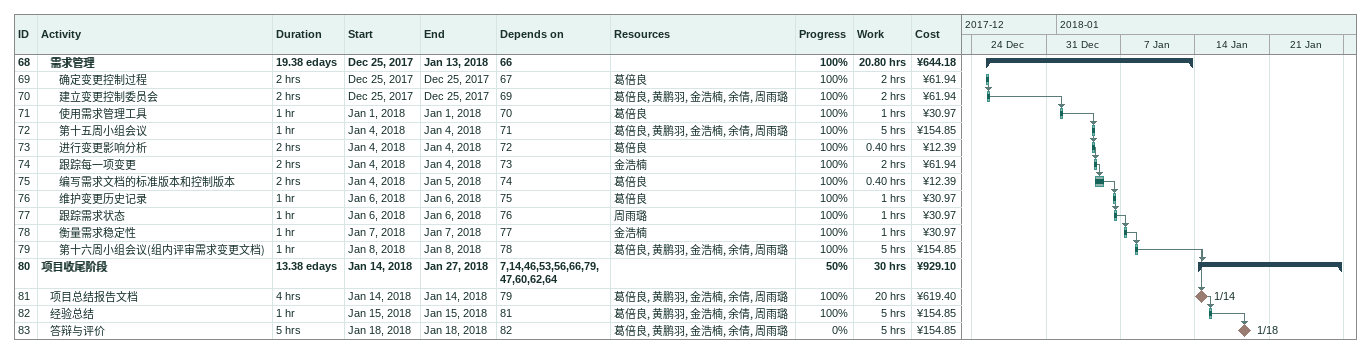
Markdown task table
| ID | Level | Task | Duration | Start | Finish | Predecessors | Resources | % complete | Work (h) | Cost (¥) |
|---|---|---|---|---|---|---|---|---|---|---|
| 68 | 2 | **需求管理** | 19.38ed | 2017-12-25 | 2018-01-13 | 66 |  | 100 | 20.80 | 644.18 |
| 69 | 3 | 确定变更控制过程 | 2h | 2017-12-25 | 2017-12-25 | 67 | 葛倍良 | 100 | 2 | 61.94 |
| 70 | 3 | 建立变更控制委员会 | 2h | 2017-12-25 | 2017-12-25 | 69 | 葛倍良, 黄鹏羽, 金浩楠, 余倩, 周雨璐 | 100 | 2 | 61.94 |
| 71 | 3 | 使用需求管理工具 | 1h | 2018-01-01 | 2018-01-01 | 70 | 葛倍良 | 100 | 1 | 30.97 |
| 72 | 3 | 第十五周小组会议 | 1h | 2018-01-04 | 2018-01-04 | 71 | 葛倍良, 黄鹏羽, 金浩楠, 余倩, 周雨璐 | 100 | 5 | 154.85 |
| 73 | 3 | 进行变更影响分析 | 2h | 2018-01-04 | 2018-01-04 | 72 | 葛倍良 | 100 | 0.40 | 12.39 |
| 74 | 3 | 跟踪每一项变更 | 2h | 2018-01-04 | 2018-01-04 | 73 | 金浩楠 | 100 | 2 | 61.94 |
| 75 | 3 | 编写需求文档的标准版本和控制版本 | 2h | 2018-01-04 | 2018-01-05 | 74 | 葛倍良 | 100 | 0.40 | 12.39 |
| 76 | 3 | 维护变更历史记录 | 1h | 2018-01-06 | 2018-01-06 | 75 | 葛倍良 | 100 | 1 | 30.97 |
| 77 | 3 | 跟踪需求状态 | 1h | 2018-01-06 | 2018-01-06 | 76 | 周雨璐 | 100 | 1 | 30.97 |
| 78 | 3 | 衡量需求稳定性 | 1h | 2018-01-07 | 2018-01-07 | 77 | 金浩楠 | 100 | 1 | 30.97 |
| 79 | 3 | 第十六周小组会议(组内评审需求变更文档) | 1h | 2018-01-08 | 2018-01-08 | 78 | 葛倍良, 黄鹏羽, 金浩楠, 余倩, 周雨璐 | 100 | 5 | 154.85 |
| 80 | 1 | **项目收尾阶段** | 13.38ed | 2018-01-14 | 2018-01-27 | 7, 14, 46, 53, 56, 66, 79, 47, 60, 62, 64 |  | 50 | 30 | 929.10 |
| 81 | 2 | 项目总结报告文档 | 4h | 2018-01-14 | 2018-01-14 | 79 | 葛倍良, 黄鹏羽, 金浩楠, 余倩, 周雨璐 | 100 | 20 | 619.40 |
| 82 | 2 | 经验总结 | 1h | 2018-01-15 | 2018-01-15 | 81 | 葛倍良, 黄鹏羽, 金浩楠, 余倩, 周雨璐 | 100 | 5 | 154.85 |
| 83 | 2 | 答辩与评价 | 5h | 2018-01-18 | 2018-01-18 | 82 | 葛倍良, 黄鹏羽, 金浩楠, 余倩, 周雨璐 | 0 | 5 | 154.85 |
